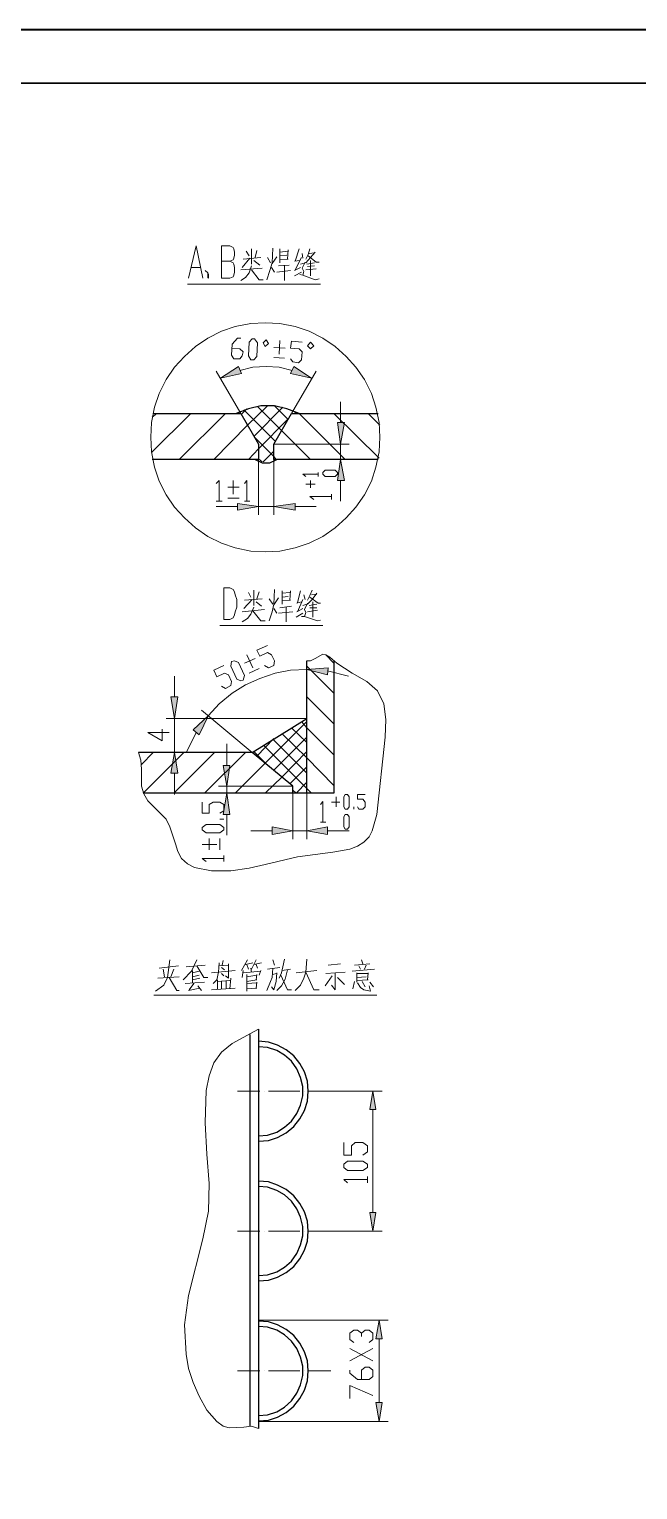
# Model space of a CAD drawing. Header units: inches. Extents: x -244 to 17, y 0 to 370.
# Drawn here: x -117.7 to -67.4, y 249.2 to 369.9 of the extents above; entities that cross this region are included whole.
import ezdxf

# ---------------------------------------------------------------- set-up
doc = ezdxf.new("R2010")
doc.units = ezdxf.units.IN
doc.header["$MEASUREMENT"] = 0
doc.layers.add('图层 1', color=7, linetype='Continuous')

# ---------------------------------------------------------------- blocks, each defined once
blk = doc.blocks.new('block 2')
at = {"layer": '图层 1', "true_color": 0xffffff}
h = blk.add_hatch(color=7, dxfattribs=at)
h.dxf.hatch_style = 2
h.paths.add_polyline_path([(328.55, 126.68), (328.55, 126.11), (330.26, 126.37)])
h = blk.add_hatch(color=7, dxfattribs=at)
h.dxf.hatch_style = 2
h.paths.add_polyline_path([(334.84, 126.68), (334.84, 126.11), (333.06, 126.37)])
h = blk.add_hatch(color=7, dxfattribs=at)
h.dxf.hatch_style = 2
h.paths.add_polyline_path([(332.11, 124.84), (331.72, 124.33), (333.31, 123.57)])
h = blk.add_hatch(color=7, dxfattribs=at)
h.dxf.hatch_style = 2
h.paths.add_polyline_path([(325.12, 122.36), (325.12, 121.79), (326.9, 122.05)])
h = blk.add_hatch(color=7, dxfattribs=at)
h.dxf.hatch_style = 2
h.paths.add_polyline_path([(329.18, 122.36), (329.18, 121.79), (327.47, 122.05)])
h = blk.add_hatch(color=7, dxfattribs=at)
h.dxf.hatch_style = 2
h.paths.add_polyline_path([(361.57, 120.84), (362.14, 121.09), (361.19, 122.56)])
h = blk.add_hatch(color=7, dxfattribs=at)
h.dxf.hatch_style = 2
h.paths.add_polyline_path([(350.84, 121.16), (350.27, 121.16), (350.58, 119.44)])
h = blk.add_hatch(color=7, dxfattribs=at)
h.dxf.hatch_style = 2
h.paths.add_polyline_path([(324.1, 118.3), (323.47, 118.3), (323.79, 116.59)])
h = blk.add_hatch(color=7, dxfattribs=at)
h.dxf.hatch_style = 2
h.paths.add_polyline_path([(350.84, 116.4), (350.27, 116.4), (350.58, 118.17)])
h = blk.add_hatch(color=7, dxfattribs=at)
h.dxf.hatch_style = 2
h.paths.add_polyline_path([(362.14, 116.52), (361.57, 116.78), (361.19, 115.06)])
h = blk.add_hatch(color=7, dxfattribs=at)
h.dxf.hatch_style = 2
h.paths.add_polyline_path([(324.1, 113.73), (323.47, 113.73), (323.79, 115.44)])
h = blk.add_hatch(color=7, dxfattribs=at)
h.dxf.hatch_style = 2
h.paths.add_polyline_path([(336.68, 113.73), (337.25, 113.67), (337.12, 115.44)])
h = blk.add_hatch(color=7, dxfattribs=at)
h.dxf.hatch_style = 2
h.paths.add_polyline_path([(352.74, 112.9), (352.74, 112.33), (354.46, 112.65)])
h = blk.add_hatch(color=7, dxfattribs=at)
h.dxf.hatch_style = 2
h.paths.add_polyline_path([(357.51, 112.9), (357.51, 112.33), (355.73, 112.65)])
h = blk.add_hatch(color=7, dxfattribs=at)
h.dxf.hatch_style = 2
h.paths.add_polyline_path([(292.23, 110.24), (292.23, 109.73), (290.7, 109.98)])
h = blk.add_hatch(color=7, dxfattribs=at)
h.dxf.hatch_style = 2
h.paths.add_polyline_path([(300.74, 110.24), (300.74, 109.73), (302.26, 109.98)])
h = blk.add_hatch(color=7, dxfattribs=at)
h.dxf.hatch_style = 2
h.paths.add_polyline_path([(276.54, 109.73), (276.54, 109.22), (274.96, 109.47)])
h = blk.add_hatch(color=7, dxfattribs=at)
h.dxf.hatch_style = 2
h.paths.add_polyline_path([(281.81, 109.73), (281.81, 109.22), (283.34, 109.47)])
at = {"layer": '图层 1', "lineweight": 0}
for points in [[(20.38, 3.18), (390.02, 3.18), (390.02, 264.54), (20.38, 264.54)], [(328.55, 126.68), (328.55, 126.11), (330.26, 126.37), (328.55, 126.68)], [(334.84, 126.68), (334.84, 126.11), (333.06, 126.37), (334.84, 126.68)], [(332.11, 124.84), (331.72, 124.33), (333.31, 123.57), (332.11, 124.84)], [(325.12, 122.36), (325.12, 121.79), (326.9, 122.05), (325.12, 122.36)], [(329.18, 122.36), (329.18, 121.79), (327.47, 122.05), (329.18, 122.36)], [(361.57, 120.84), (362.14, 121.09), (361.19, 122.56), (361.57, 120.84)], [(350.84, 121.16), (350.27, 121.16), (350.58, 119.44), (350.84, 121.16)], [(324.1, 118.3), (323.47, 118.3), (323.79, 116.59), (324.1, 118.3)], [(350.84, 116.4), (350.27, 116.4), (350.58, 118.17), (350.84, 116.4)], [(362.14, 116.52), (361.57, 116.78), (361.19, 115.06), (362.14, 116.52)], [(324.1, 113.73), (323.47, 113.73), (323.79, 115.44), (324.1, 113.73)], [(336.68, 113.73), (337.25, 113.67), (337.12, 115.44), (336.68, 113.73)], [(352.74, 112.9), (352.74, 112.33), (354.46, 112.65), (352.74, 112.9)], [(357.51, 112.9), (357.51, 112.33), (355.73, 112.65), (357.51, 112.9)], [(292.23, 110.24), (292.23, 109.73), (290.7, 109.98), (292.23, 110.24)], [(300.74, 110.24), (300.74, 109.73), (302.26, 109.98), (300.74, 110.24)], [(276.54, 109.73), (276.54, 109.22), (274.96, 109.47), (276.54, 109.73)], [(281.81, 109.73), (281.81, 109.22), (283.34, 109.47), (281.81, 109.73)]]:
    blk.add_lwpolyline(points, dxfattribs=at)
at = {"layer": '图层 1', "color": 7, "lineweight": 13, "true_color": 0xffffff}
for points in [[(20.38, 264.48), (20.38, 3.18), (389.95, 3.18), (389.95, 264.48), (20.38, 264.48)], [(330.26, 123.63), (330.26, 127.06)], [(333.06, 115.44), (333.06, 127.06)], [(328.55, 126.37), (326.77, 126.37)], [(328.55, 126.68), (328.55, 126.11), (330.26, 126.37), (328.55, 126.68)], [(333.06, 126.37), (330.26, 126.37)], [(334.84, 126.68), (334.84, 126.11), (333.06, 126.37), (334.84, 126.68)], [(334.84, 126.37), (336.55, 126.37)], [(331.91, 124.59), (330.33, 125.35)], [(332.11, 124.84), (331.72, 124.33), (333.31, 123.57), (332.11, 124.84)], [(330.26, 119.95), (333.76, 124.14)], [(337.12, 115.44), (337.06, 116.78), (336.8, 118.05), (336.36, 119.32), (335.85, 120.52), (335.15, 121.6), (334.26, 122.68), (333.31, 123.57)], [(325.12, 122.05), (323.41, 122.05)], [(325.12, 122.36), (325.12, 121.79), (326.9, 122.05), (325.12, 122.36)], [(326.9, 117.67), (326.9, 122.75)], [(327.47, 122.05), (326.9, 122.05)], [(327.47, 116.59), (327.47, 122.75)], [(329.18, 122.36), (329.18, 121.79), (327.47, 122.05), (329.18, 122.36)], [(329.18, 122.05), (330.96, 122.05)], [(350.58, 121.16), (350.58, 122.94)], [(358.27, 120.9), (361.76, 122.94)], [(361.57, 120.84), (362.14, 121.09), (361.19, 122.56), (361.57, 120.84)], [(350.84, 121.16), (350.27, 121.16), (350.58, 119.44), (350.84, 121.16)], [(361.82, 116.65), (362.08, 117.73), (362.14, 118.81), (362.08, 119.89), (361.82, 120.97)], [(323.79, 118.3), (323.79, 120.08)], [(274.96, 119.44), (274.96, 108.71)], [(283.34, 119.44), (283.34, 108.71)], [(324.1, 118.3), (323.47, 118.3), (323.79, 116.59), (324.1, 118.3)], [(354.46, 119.44), (349.89, 119.44)], [(350.58, 119.44), (350.58, 118.17)], [(354.46, 118.17), (349.89, 118.17)], [(350.84, 116.4), (350.27, 116.4), (350.58, 118.17), (350.84, 116.4)], [(355.73, 118.17), (355.73, 111.95)], [(326.9, 116.59), (323.09, 116.59)], [(323.79, 116.59), (323.79, 115.44)], [(350.58, 116.4), (350.58, 114.68)], [(354.46, 116.84), (354.46, 111.95)], [(358.27, 116.71), (361.76, 114.68)], [(362.14, 116.52), (361.57, 116.78), (361.19, 115.06), (362.14, 116.52)], [(326.9, 115.44), (323.09, 115.44)], [(324.1, 113.73), (323.47, 113.73), (323.79, 115.44), (324.1, 113.73)], [(336.68, 113.73), (337.25, 113.67), (337.12, 115.44), (336.68, 113.73)], [(290.7, 113.47), (290.7, 109.22)], [(302.26, 113.47), (302.26, 109.22)], [(323.79, 113.73), (323.79, 111.95)], [(336.55, 112.01), (336.99, 113.73)], [(352.74, 112.65), (351.03, 112.65)], [(352.74, 112.9), (352.74, 112.33), (354.46, 112.65), (352.74, 112.9)], [(355.73, 112.65), (354.46, 112.65)], [(357.51, 112.9), (357.51, 112.33), (355.73, 112.65), (357.51, 112.9)], [(357.51, 112.65), (359.22, 112.65)], [(292.23, 110.24), (292.23, 109.73), (290.7, 109.98), (292.23, 110.24)], [(300.74, 109.98), (292.23, 109.98)], [(300.74, 110.24), (300.74, 109.73), (302.26, 109.98), (300.74, 110.24)], [(276.54, 109.73), (276.54, 109.22), (274.96, 109.47), (276.54, 109.73)], [(281.81, 109.47), (276.54, 109.47)], [(281.81, 109.73), (281.81, 109.22), (283.34, 109.47), (281.81, 109.73)]]:
    blk.add_lwpolyline(points, dxfattribs=at)
at = {"layer": '图层 1', "color": 7, "lineweight": 30, "true_color": 0xffffff}
blk.add_lwpolyline([(24.77, 251.33), (24.77, 7.56), (385.57, 7.56), (385.57, 251.33), (24.77, 251.33)], dxfattribs=at)
at = {"layer": '图层 1', "color": 7, "lineweight": 5, "true_color": 0xffffff}
for points in [[(337.82, 115.44), (337.82, 115.13), (338.01, 114.74), (338.39, 114.11), (338.33, 113.86), (338.14, 113.54), (337.63, 112.97), (336.8, 111.7), (336.11, 110.49), (335.34, 109.6), (334.26, 109.09), (332.99, 108.9), (331.53, 108.97), (325.12, 109.66), (323.79, 110.05), (323.28, 110.3), (322.83, 110.74), (322.52, 111.25), (322.26, 111.89), (322.01, 113.28), (321.63, 116.21), (320.99, 118.87), (320.68, 120.21), (320.48, 121.73), (320.48, 123.32), (320.74, 124.71), (321.06, 125.29), (321.5, 125.79), (322.07, 126.11), (322.71, 126.3), (324.1, 126.75), (324.74, 127.06), (325.25, 127.57), (326.26, 128.59), (326.83, 128.91), (327.47, 129.1), (328.87, 129.1), (329.63, 129.16), (330.26, 129.35)], [(326.9, 128.97), (330.26, 125.6)], [(329.25, 129.1), (330.26, 128.14)], [(365.76, 118.87), (365.7, 120.08), (365.44, 121.35), (365.06, 122.49), (364.49, 123.63), (363.79, 124.65), (362.97, 125.54), (362.08, 126.37), (361.06, 127.06), (359.92, 127.64), (358.78, 128.02), (357.51, 128.27), (356.3, 128.33), (355.09, 128.27), (353.82, 128.02), (352.68, 127.64), (351.54, 127.06), (350.52, 126.37), (349.63, 125.54), (348.81, 124.65), (348.11, 123.63), (347.54, 122.49), (347.15, 121.35), (346.9, 120.08), (346.84, 118.87), (346.9, 117.67), (347.15, 116.4), (347.54, 115.25), (348.11, 114.11), (348.81, 113.09), (349.63, 112.2), (350.52, 111.38), (351.54, 110.68), (352.68, 110.11), (353.82, 109.73), (355.09, 109.47), (356.3, 109.41), (357.51, 109.47), (358.78, 109.73), (359.92, 110.11), (361.06, 110.68), (362.08, 111.38), (362.97, 112.2), (363.79, 113.09), (364.49, 114.11), (365.06, 115.25), (365.44, 116.4), (365.7, 117.67), (365.76, 118.87)], [(355.03, 128.27), (358.27, 125.03)], [(357.95, 128.21), (358.27, 127.83)], [(307.4, 119.44), (306.2, 121.6), (305.5, 122.49), (304.61, 123.13), (303.53, 123.51), (302.32, 123.76), (299.66, 123.83), (297.05, 123.7), (294.64, 123.51), (292.35, 123.57), (290.07, 124.02), (285.37, 125.22), (282.96, 125.54), (280.54, 125.41), (279.34, 125.22), (278.19, 124.84), (277.05, 124.33), (275.91, 123.7), (274.96, 122.87), (274.57, 122.36), (274.45, 121.86), (274.51, 120.65), (274.57, 120.02), (274.38, 119.44)], [(326.9, 126.43), (330.26, 123.06)], [(354.46, 125.98), (358.27, 122.17)], [(326.9, 123.89), (330.26, 120.52)], [(354.46, 123.13), (357.31, 120.33)], [(279.15, 121.16), (279.15, 119.32)], [(290.7, 121.16), (290.7, 119.32)], [(302.26, 121.16), (302.26, 119.32)], [(326.9, 121.35), (329.37, 118.87)], [(358.2, 120.84), (358.65, 120.4)], [(329.12, 118.62), (330.33, 119.82)], [(329.95, 119.57), (331.41, 118.17)], [(354.46, 120.27), (355.35, 119.44)], [(354.71, 118.17), (356.24, 119.7)], [(355.98, 118.05), (358.58, 120.65)], [(356.36, 119.82), (358.78, 117.41)], [(356.87, 117.54), (358.84, 119.51)], [(357.31, 120.33), (358.9, 118.68)], [(279.15, 118.94), (279.15, 118.94)], [(279.15, 118.62), (279.15, 116.01)], [(290.7, 118.94), (290.7, 118.94)], [(290.7, 118.62), (290.7, 116.01)], [(302.26, 118.94), (302.26, 118.94)], [(302.26, 118.62), (302.26, 116.01)], [(326.9, 118.87), (328.23, 117.48)], [(327.28, 115.44), (330.84, 119)], [(329.37, 118.87), (332.8, 115.44)], [(354.27, 119.13), (354.52, 119.44)], [(354.27, 119.06), (355.16, 118.17)], [(355.35, 119.44), (357.76, 117.03)], [(328.23, 117.48), (330.33, 115.44)], [(328.55, 115.44), (331.34, 118.24)], [(328.8, 118.17), (331.53, 115.44)], [(329.82, 115.44), (331.79, 117.48)], [(354.46, 117.98), (354.71, 118.17)], [(354.46, 117.92), (354.46, 117.98)], [(354.46, 115.13), (356.87, 117.54)], [(357.76, 116.97), (358.9, 118.11)], [(327.79, 115.44), (326.9, 116.33), (327.15, 116.59)], [(327.66, 116.84), (329.06, 115.44)], [(331.09, 115.44), (332.3, 116.71)], [(332.3, 115.44), (332.8, 115.89)], [(354.46, 112.27), (358.27, 116.08)], [(358.27, 116.46), (358.39, 116.33)], [(358.27, 116.08), (358.27, 116.08)], [(279.15, 115.63), (279.15, 115.63)], [(279.15, 115.32), (279.15, 113.47)], [(290.7, 115.63), (290.7, 115.63)], [(290.7, 115.32), (290.7, 113.47)], [(302.26, 115.63), (302.26, 115.63)], [(302.26, 115.32), (302.26, 113.47)], [(326.9, 115.06), (327.28, 115.44)], [(327.53, 113.22), (329.82, 115.44)], [(330.07, 113.22), (332.3, 115.44)], [(332.61, 113.22), (334.84, 115.44)], [(335.15, 113.22), (337.38, 115.44)], [(337.63, 113.22), (338.33, 113.86)], [(354.58, 109.47), (358.27, 113.22)], [(357.31, 109.41), (358.27, 110.36)]]:
    blk.add_lwpolyline(points, dxfattribs=at)
at = {"layer": '图层 1', "color": 7, "lineweight": 25, "true_color": 0xffffff}
for points in [[(326.9, 116.59), (327.47, 116.59), (330.26, 119.95), (330.26, 129.35)], [(326.9, 115.44), (326.9, 128.97)], [(358.27, 128.14), (358.27, 120.9), (355.73, 119.44), (354.46, 119.44), (354.46, 128.21)], [(358.27, 116.08), (358.65, 117.09), (358.9, 118.11), (358.9, 119.25), (358.65, 120.27), (358.27, 121.29)], [(306.96, 120.14), (274.57, 120.14)], [(330.26, 119.95), (333.06, 115.44)], [(354.46, 119.7), (354.2, 119.13), (354.2, 118.49), (354.46, 117.92)], [(307.4, 119.44), (274.38, 119.44)], [(275.02, 119.44), (275.08, 118.62), (275.34, 117.86), (275.72, 117.16), (276.23, 116.52), (276.86, 116.01), (277.56, 115.63), (278.32, 115.38), (279.15, 115.32), (279.97, 115.38), (280.73, 115.63), (281.43, 116.01), (282.07, 116.52), (282.58, 117.16), (282.96, 117.86), (283.21, 118.62), (283.27, 119.44)], [(275.46, 119.44), (275.53, 118.68), (275.78, 117.92), (276.16, 117.28), (276.67, 116.71), (277.3, 116.27), (278, 115.95), (278.77, 115.76), (279.53, 115.76), (280.29, 115.95), (280.99, 116.27), (281.62, 116.71), (282.13, 117.28), (282.51, 117.92), (282.77, 118.68), (282.83, 119.44)], [(286.58, 119.44), (286.64, 118.62), (286.89, 117.86), (287.27, 117.16), (287.78, 116.52), (288.42, 116.01), (289.12, 115.63), (289.88, 115.38), (290.7, 115.32), (291.53, 115.38), (292.29, 115.63), (292.99, 116.01), (293.62, 116.52), (294.13, 117.16), (294.51, 117.86), (294.77, 118.62), (294.83, 119.44)], [(287.02, 119.44), (287.08, 118.68), (287.34, 117.92), (287.72, 117.28), (288.23, 116.71), (288.86, 116.27), (289.56, 115.95), (290.32, 115.76), (291.08, 115.76), (291.85, 115.95), (292.54, 116.27), (293.18, 116.71), (293.69, 117.28), (294.07, 117.92), (294.32, 118.68), (294.39, 119.44)], [(298.13, 119.44), (298.2, 118.62), (298.45, 117.86), (298.83, 117.16), (299.34, 116.52), (299.97, 116.01), (300.67, 115.63), (301.43, 115.38), (302.26, 115.32), (303.09, 115.38), (303.85, 115.63), (304.55, 116.01), (305.18, 116.52), (305.69, 117.16), (306.07, 117.86), (306.32, 118.62), (306.39, 119.44)], [(298.58, 119.44), (298.64, 118.68), (298.89, 117.92), (299.28, 117.28), (299.78, 116.71), (300.42, 116.27), (301.12, 115.95), (301.88, 115.76), (302.64, 115.76), (303.4, 115.95), (304.1, 116.27), (304.74, 116.71), (305.24, 117.28), (305.63, 117.92), (305.88, 118.68), (305.94, 119.44)], [(354.46, 109.54), (354.46, 118.17), (355.73, 118.17), (358.27, 116.71), (358.27, 109.54)], [(337.82, 113.22), (326.9, 113.22), (326.9, 115.44), (337.82, 115.44)]]:
    blk.add_lwpolyline(points, dxfattribs=at)
at = {"layer": '图层 1', "color": 7, "lineweight": 20, "true_color": 0xffffff}
for points in [[(310.2, 128.08), (310.2, 109.66)], [(313.12, 126.75), (311.66, 126.94), (311.02, 127.25), (310.52, 127.95)], [(332.17, 127.38), (331.22, 127.38), (331.91, 128.59), (331.91, 126.81)], [(311.66, 126.81), (310.58, 126.17), (310.58, 125.98)], [(311.59, 127.76), (311.72, 125.98)], [(312.36, 127.32), (311.72, 127.19)], [(312.42, 127.64), (312.61, 126.05)], [(313.12, 124.52), (312.17, 124.97), (311.47, 125.67)], [(311.72, 126.68), (312.36, 126.43)], [(310.58, 125.22), (310.77, 124.27)], [(310.96, 124.46), (310.58, 124.14)], [(311.15, 124.78), (310.64, 125.16)], [(311.15, 125.48), (311.28, 123.89)], [(312.23, 124.9), (311.21, 124.9)], [(311.47, 124.9), (311.59, 124.27)], [(312.61, 124.52), (311.66, 123.95), (311.66, 123.63)], [(311.72, 124.9), (311.85, 124.33)], [(312.04, 124.9), (312.17, 124.33)], [(312.55, 125.41), (312.67, 123.83)], [(368.94, 125.29), (368.94, 121.16)], [(369.44, 125.22), (372.11, 124.59), (369.44, 124.02)], [(370.33, 124.97), (370.33, 124.21)], [(310.64, 123.32), (310.77, 121.35)], [(312.86, 122.68), (312.1, 122.75), (311.47, 122.87), (311.15, 123.19)], [(312.04, 123.32), (312.23, 121.35)], [(321.25, 123.76), (321.5, 124.08), (321.5, 122.3)], [(322.2, 123.51), (323.15, 123.51)], [(322.64, 122.87), (322.64, 124.08)], [(323.85, 122.3), (323.6, 122.62), (323.6, 123.76), (323.85, 124.08), (324.04, 124.08), (324.29, 123.76), (324.29, 122.62), (324.04, 122.3), (323.85, 122.3)], [(325.25, 122.62), (325.44, 122.3), (325.95, 122.3), (326.14, 122.62), (326.14, 123.19), (325.95, 123.51), (325.25, 123.51), (325.25, 124.08), (326.14, 124.08)], [(335.72, 122.49), (335.53, 122.17), (335.79, 121.73), (336.11, 121.67), (336.68, 121.92), (336.8, 122.24), (336.49, 122.87), (337.06, 123.13), (337.44, 122.3)], [(369.44, 123.57), (369.51, 123.63)], [(369.44, 123.57), (369.51, 123.57), (369.63, 123.57), (369.76, 123.57)], [(369.82, 123.63), (369.57, 123.63), (369.51, 123.63)], [(369.89, 123.63), (369.76, 123.57)], [(370.08, 123.83), (369.89, 123.63)], [(311.47, 122.81), (310.71, 122.81)], [(310.71, 122.49), (311.34, 122.49)], [(311.4, 122.11), (310.71, 122.11)], [(311.34, 122.81), (311.4, 121.79)], [(312.8, 121.92), (311.59, 121.92), (311.79, 122.17)], [(311.98, 122.49), (311.79, 122.3)], [(312.48, 122.49), (312.29, 122.24)], [(312.61, 122.68), (312.67, 121.92)], [(313.06, 122.36), (312.67, 122.43)], [(321.25, 122.3), (321.75, 122.3)], [(322.2, 122.62), (323.15, 122.62)], [(324.74, 122.3), (324.74, 122.62)], [(340.74, 122.62), (340.74, 121.03)], [(341.25, 122.3), (343.85, 122.3), (343.85, 121.79), (343.73, 121.54), (343.54, 121.41), (343.28, 121.35), (342.9, 121.22), (342.27, 121.22), (341.88, 121.35), (341.63, 121.41), (341.38, 121.54), (341.25, 121.79), (341.25, 122.3)], [(352.49, 122.94), (352.74, 122.68), (351.03, 122.68)], [(351.03, 122.94), (351.03, 122.43)], [(351.28, 121.98), (351.28, 121.03)], [(352.17, 121.98), (352.17, 121.03)], [(370.84, 121.79), (370.71, 121.54), (370.59, 121.48), (370.33, 121.41), (369.95, 121.41), (369.7, 121.48), (369.57, 121.54), (369.44, 121.79), (369.44, 122.49), (372.11, 122.49), (372.11, 121.79), (371.98, 121.54), (371.86, 121.48), (371.6, 121.41), (371.35, 121.41), (371.09, 121.48), (370.97, 121.54), (370.84, 121.79), (370.84, 122.49)], [(311.59, 121.73), (310.71, 121.79)], [(312.23, 120.71), (311.66, 120.78)], [(312.04, 120.71), (312.17, 119.25)], [(313.12, 120.33), (312.23, 120.84)], [(336.17, 120.9), (336.3, 121.22), (337.38, 121.73), (337.76, 121.67), (337.82, 121.41), (337.69, 121.09), (336.61, 120.59), (336.23, 120.71), (336.17, 120.9)], [(340.74, 121.03), (340.74, 114.11)], [(341.31, 120.33), (341.06, 120.78)], [(342.07, 118.94), (341.88, 120.78)], [(351.6, 121.54), (352.74, 121.54)], [(363.66, 121.67), (363.6, 120.97), (363.35, 120.71), (363.03, 120.78), (362.78, 120.97), (362.78, 121.48), (363.09, 121.67), (363.98, 121.6), (364.49, 121.16), (364.49, 120.9)], [(368.94, 121.16), (368.94, 114.3)], [(369.51, 120.52), (369.25, 120.9)], [(370.27, 119.13), (370.14, 120.9)], [(371.09, 120.14), (370.33, 120.78)], [(371.03, 120.71), (371.16, 119.25)], [(311.91, 120.4), (310.52, 120.4)], [(310.77, 119.57), (310.71, 120.4)], [(311.28, 119.57), (310.77, 119.63)], [(311.21, 119.57), (311.15, 120.4)], [(311.34, 120.4), (311.47, 119.57)], [(311.91, 119.57), (311.47, 119.63)], [(311.72, 120.4), (311.85, 119.57)], [(312.42, 120.08), (312.1, 120.02)], [(312.36, 120.27), (312.74, 120.4)], [(313.12, 119.63), (312.36, 120.02)], [(312.74, 119.63), (312.42, 119.51)], [(312.74, 120.52), (312.86, 119.89)], [(312.74, 119.82), (312.86, 119.19)], [(336.8, 120.21), (337.19, 119.38)], [(337.25, 119.89), (338.33, 120.4)], [(337.44, 118.94), (337.25, 118.62), (337.44, 118.17), (337.82, 118.11), (338.33, 118.36), (338.52, 118.68), (338.2, 119.32), (338.71, 119.57), (339.09, 118.68)], [(337.63, 120.59), (338.01, 119.7)], [(341.95, 119.89), (341.12, 119.25), (341.12, 118.87)], [(342.27, 119.82), (341.69, 120.08), (341.31, 120.33)], [(342.9, 119.95), (342.14, 120.65)], [(342.71, 119.63), (342.33, 119.19)], [(343.66, 119.82), (342.39, 119.82)], [(342.84, 120.59), (342.96, 119.13)], [(343.54, 119.38), (342.96, 119.57)], [(343.47, 120.27), (343.09, 120.08)], [(352.49, 120.59), (352.74, 120.4), (351.03, 120.4)], [(351.03, 120.59), (351.03, 120.14)], [(362.71, 120.08), (363.03, 120.27), (364.17, 120.21), (364.43, 119.95), (364.43, 119.76), (364.11, 119.51), (362.97, 119.57), (362.71, 119.82), (362.71, 120.08)], [(370.14, 120.02), (369.32, 119.38), (369.32, 119.06)], [(370.46, 120.02), (369.89, 120.21), (369.51, 120.52)], [(370.9, 119.82), (370.52, 119.32)], [(371.86, 120.02), (370.59, 120.02)], [(371.73, 119.57), (371.16, 119.7)], [(371.67, 120.46), (371.28, 120.21)], [(312.42, 118.24), (311.66, 118.3), (311.34, 118.43), (310.58, 118.74)], [(312.04, 117.92), (311.34, 117.98), (310.64, 118.17), (310.9, 118.36)], [(312.23, 119.25), (311.85, 119.38)], [(311.91, 118.3), (311.98, 117.92)], [(312.36, 118.68), (312.48, 117.67)], [(343.73, 118.11), (342.52, 118.17), (341.88, 118.3), (341.12, 118.55)], [(342.96, 118.55), (342.52, 118.24)], [(364.11, 119.06), (364.36, 118.81), (364.05, 118.62), (363.79, 118.87), (364.11, 119.06)], [(371.92, 118.24), (370.71, 118.3), (370.08, 118.49), (369.32, 118.74)], [(370.33, 118.36), (369.95, 118.11)], [(371.22, 117.92), (370.65, 118.3)], [(371.16, 118.68), (370.71, 118.43)], [(310.96, 117.54), (310.58, 117.92)], [(311.85, 117.6), (310.64, 117.03), (310.64, 116.71)], [(311.53, 117.22), (310.96, 117.54)], [(312.29, 117.03), (311.53, 117.22)], [(313.18, 117.28), (312.55, 117.41), (312.04, 117.54), (311.59, 117.73)], [(312.23, 117.48), (312.36, 116.78)], [(313.12, 118.24), (312.67, 118.11)], [(342.27, 117.16), (341.06, 117.16)], [(342.14, 118.17), (341.76, 117.92)], [(341.76, 117.79), (341.88, 116.59)], [(342.2, 117.67), (342.33, 116.71)], [(343.03, 117.79), (342.46, 118.17)], [(343.6, 117.48), (342.52, 117.48)], [(342.84, 116.78), (342.77, 117.48)], [(343.09, 117.48), (343.15, 116.97)], [(343.41, 117.48), (343.47, 116.84)], [(362.9, 118.17), (362.84, 117.28)], [(363.16, 117.73), (364.3, 117.67)], [(363.73, 118.17), (363.66, 117.22)], [(370.52, 117.28), (369.25, 117.28)], [(369.95, 117.92), (370.08, 116.78)], [(370.46, 117.79), (370.52, 116.9)], [(371.86, 117.67), (370.71, 117.67)], [(371.03, 116.97), (370.97, 117.67)], [(371.28, 117.67), (371.35, 117.09)], [(371.6, 117.67), (371.67, 116.97)], [(312.1, 115.51), (311.59, 115.7), (311.02, 115.95), (310.58, 116.4)], [(312.23, 114.62), (312.04, 116.33)], [(341.5, 115.89), (341.5, 115.63), (341.12, 114.55)], [(341.76, 115.76), (341.44, 116.33)], [(341.88, 116.27), (342.14, 115.76)], [(342.9, 115.76), (341.88, 116.21)], [(342.58, 116.27), (342.71, 115.89)], [(343.6, 115.95), (342.65, 116.21)], [(343.6, 116.78), (342.84, 116.84)], [(362.78, 116.78), (362.52, 116.59), (362.46, 116.14), (362.71, 115.89), (363.35, 115.82), (363.6, 116.08), (363.66, 116.78), (364.24, 116.71), (364.17, 115.82)], [(369.76, 116.01), (369.7, 115.76), (369.32, 114.74)], [(369.95, 115.89), (369.63, 116.46)], [(370.08, 116.46), (370.33, 115.95)], [(371.16, 115.89), (370.14, 116.4)], [(370.59, 115.95), (370.71, 115.57)], [(370.84, 116.46), (370.9, 116.01)], [(371.86, 116.08), (370.84, 116.4)], [(371.79, 116.97), (371.03, 117.03)], [(313.18, 115.44), (312.1, 115.51), (310.64, 114.87), (310.64, 114.43)], [(341.44, 114.94), (342.71, 114.94)], [(342.58, 115.38), (342.07, 115.63), (341.82, 115.51), (341.5, 115.63)], [(341.88, 115.38), (342.01, 114.55)], [(342.2, 114.62), (342.2, 115.19)], [(342.39, 115.76), (342.52, 115.44)], [(342.39, 115.25), (342.52, 114.62)], [(343.41, 114.62), (342.9, 115), (342.52, 115.38)], [(343.09, 115.19), (342.58, 114.49), (342.58, 114.3)], [(343.66, 115), (343.22, 115.19), (342.84, 115.38)], [(343.28, 115.7), (342.9, 115.57)], [(343.28, 115.06), (343.34, 114.62)], [(351.16, 114.87), (351.41, 115.19), (351.41, 113.41)], [(352.74, 115.13), (352.11, 115.13)], [(352.43, 114.74), (352.43, 115.51)], [(353.06, 115.51), (353.25, 115.76), (353.25, 114.49)], [(363.86, 115.38), (364.17, 115.13), (363.86, 114.87), (363.6, 115.13), (363.86, 115.38)], [(369.32, 114.74), (369.38, 114.43)], [(369.63, 115.13), (370.9, 115.13)], [(370.78, 115.57), (370.27, 115.82), (370.01, 115.7), (369.7, 115.76)], [(370.14, 115.51), (370.21, 114.68)], [(370.46, 114.81), (370.4, 115.38)], [(370.59, 115.44), (370.71, 114.81)], [(371.6, 114.74), (371.16, 115.13), (370.71, 115.51)], [(371.28, 115.32), (370.78, 114.68), (370.78, 114.43)], [(371.86, 115.19), (371.41, 115.32), (371.03, 115.51)], [(371.48, 115.82), (371.09, 115.76)], [(371.48, 115.25), (371.54, 114.81)], [(311.79, 113.35), (310.96, 113.92)], [(311.98, 113.86), (312.1, 112.27)], [(312.67, 113.67), (312.8, 112.65)], [(325.95, 114.3), (326.2, 114.11), (324.49, 114.11)], [(324.49, 114.3), (324.49, 113.86)], [(341.12, 114.55), (341.19, 114.3)], [(353.06, 114.49), (353.38, 114.49)], [(353.25, 112.9), (353.06, 113.09), (353.06, 113.92), (353.25, 114.11), (353.38, 114.11), (353.57, 113.92), (353.57, 113.09), (353.38, 112.9), (353.25, 112.9)], [(294.7, 112.08), (294.96, 112.39), (294.96, 110.43)], [(295.97, 110.43), (295.72, 110.81), (295.72, 112.08), (295.97, 112.39), (296.23, 112.39), (296.48, 112.08), (296.48, 110.81), (296.23, 110.43), (295.97, 110.43)], [(296.99, 110.81), (297.24, 110.43), (297.75, 110.43), (298.01, 110.81), (298.01, 111.44), (297.75, 111.76), (296.99, 111.76), (296.99, 112.39), (298.01, 112.39)], [(311.98, 113.09), (310.64, 113.09), (311.02, 113.41)], [(311.66, 112.9), (311.09, 112.33)], [(323.91, 112.27), (324.1, 112.39), (324.93, 112.39), (325.12, 112.27), (325.12, 112.08), (324.93, 111.95), (324.1, 111.95), (323.91, 112.08), (323.91, 112.27)], [(325.56, 112.27), (325.76, 112.39), (326.58, 112.39), (326.77, 112.27), (326.77, 112.08), (326.58, 111.95), (325.76, 111.95), (325.56, 112.08), (325.56, 112.27)], [(325.76, 113.03), (326.58, 113.03)], [(326.14, 112.71), (326.14, 113.41)], [(351.16, 113.41), (351.6, 113.41)], [(276.86, 111.89), (277.94, 111.89), (277.11, 109.98)], [(278.45, 110.93), (279.21, 110.93), (279.46, 110.62), (279.46, 110.3), (279.21, 109.98), (278.7, 109.98), (278.45, 110.3), (278.45, 111.25), (278.96, 111.89), (279.21, 111.89)], [(279.97, 109.98), (280.99, 111.89)], [(279.97, 111.89), (280.99, 109.98)], [(281.5, 111.57), (281.75, 111.89), (282.26, 111.89), (282.51, 111.57), (282.51, 111.25), (282.26, 110.93), (282, 110.93)], [(311.21, 111.25), (310.83, 111), (310.64, 110.74), (310.52, 110.17), (310.96, 110.3)], [(311.34, 111.51), (310.71, 111.63)], [(312.04, 111.32), (311.28, 111.32)], [(311.47, 110.36), (311.4, 111.32)], [(311.66, 111.32), (311.72, 110.55)], [(311.98, 111.32), (311.98, 110.43)], [(312.17, 111.7), (312.36, 109.86)], [(312.36, 111), (312.61, 111.13)], [(312.67, 111.51), (312.8, 110.24)], [(325.56, 111.57), (325.76, 111.57)], [(325.76, 111.25), (325.56, 111.13), (325.56, 110.81), (325.76, 110.62), (326.14, 110.62), (326.39, 110.81), (326.39, 111.25), (326.77, 111.25), (326.77, 110.62)], [(282.26, 110.93), (282.51, 110.62), (282.51, 110.3), (282.26, 109.98), (281.75, 109.98), (281.5, 110.3)], [(294.7, 110.43), (295.21, 110.43)], [(311.34, 110.87), (310.9, 110.62)], [(311.28, 110.24), (310.9, 109.92)], [(312.04, 110.36), (311.47, 110.43)], [(312.67, 110.55), (312.36, 110.68)], [(313.12, 110.93), (312.8, 110.81)]]:
    blk.add_lwpolyline(points, dxfattribs=at)

msp = doc.modelspace()

# ---------------------------------------------------------------- block references
at = {"layer": '图层 1', "rotation": 90}
msp.add_blockref('block 2', (20.65, -20.12), dxfattribs=at)

doc.saveas('drawing.dxf')
